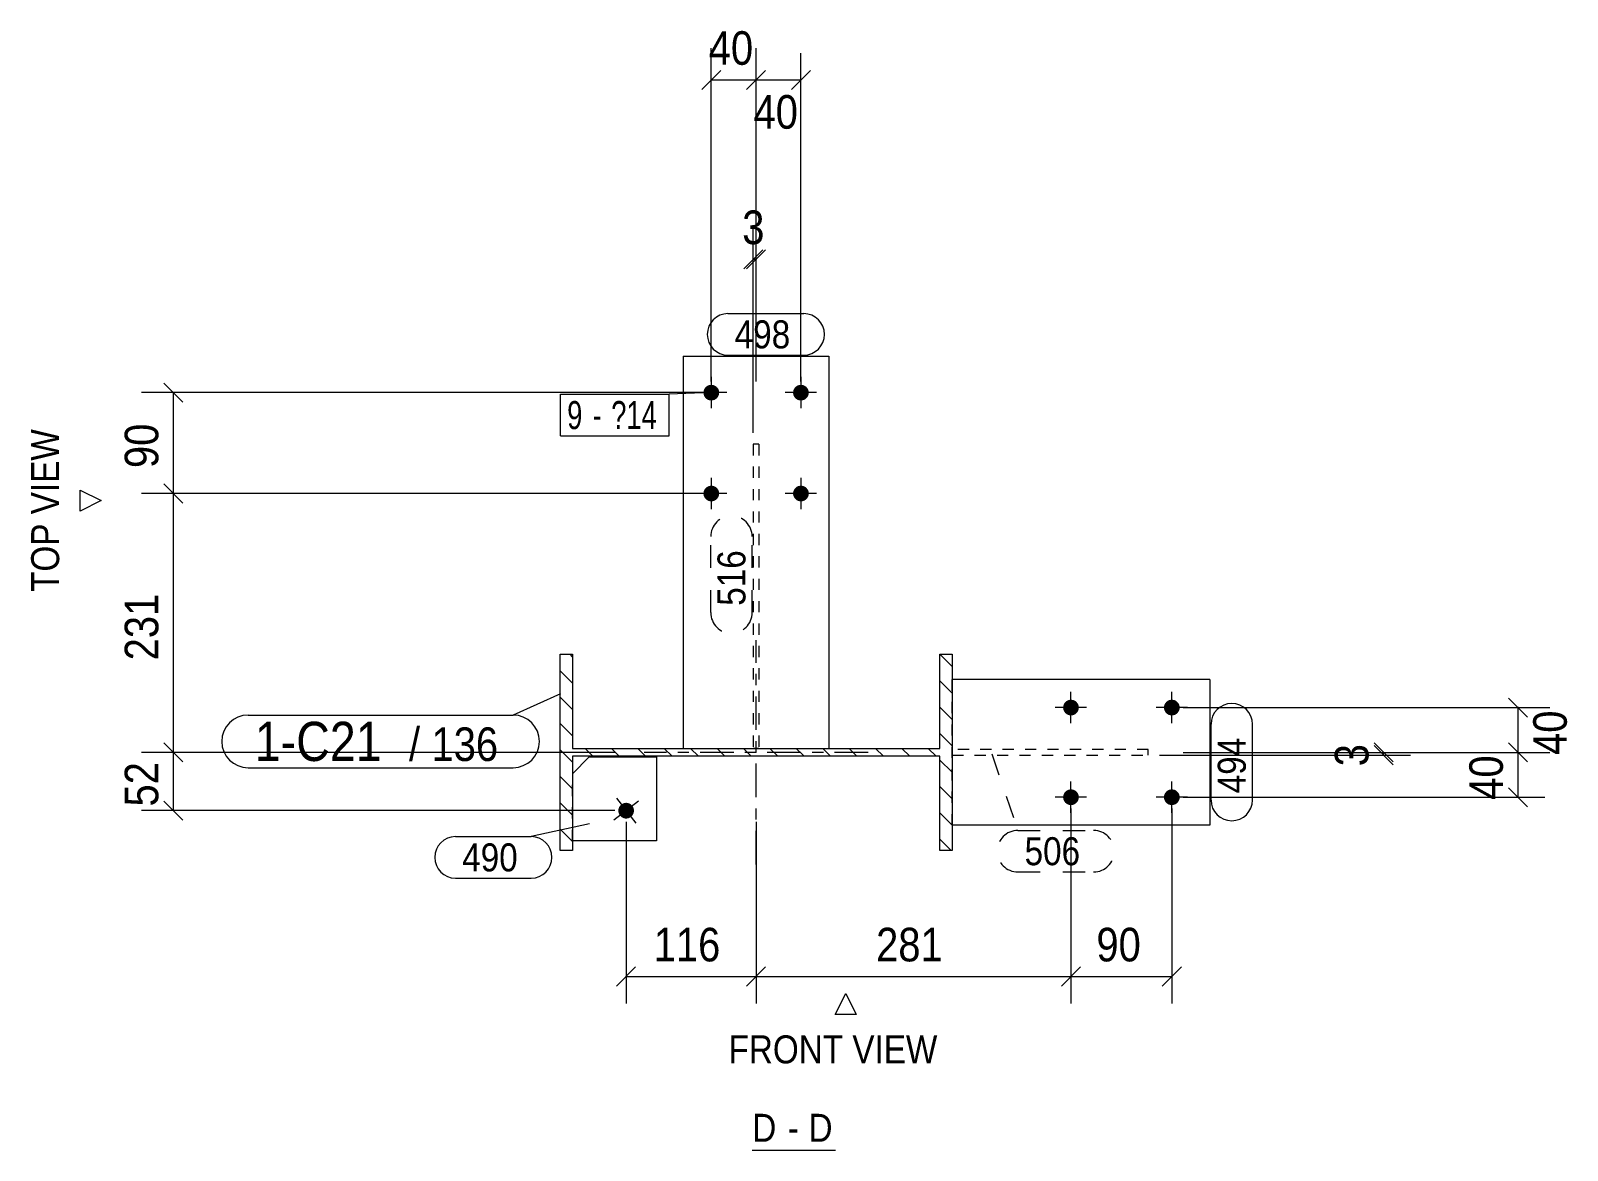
# Model space of a CAD drawing. Header units: millimetres. Extents: x 2 to 825, y 1 to 579.
# Drawn here: x 453.4 to 590.5, y 179.7 to 279.6 of the extents above; entities that cross this region are included whole.
import ezdxf

# ---------------------------------------------------------------- set-up
doc = ezdxf.new("R2010")
doc.units = ezdxf.units.MM
for name, pattern in [('XKITLINE00', [0]), ('XKITLINE01', [4, 1, -1, 1, -1]), ('XKITLINE02', [4, 2, -2]), ('XKITLINE03', [6, 3, -1, 1, -1])]:
    doc.linetypes.add(name, pattern=pattern)
for name, color, linetype, lineweight in [('Bolt', 3, 'Continuous', 0), ('BoltMark', 7, 'Continuous', 0), ('Dimensions', 7, 'Continuous', 0), ('OtherObjectType', 7, 'Continuous', 0), ('Part', 2, 'Continuous', 0), ('PartMark', 7, 'Continuous', 0)]:
    doc.layers.add(name, color=color, linetype=linetype, lineweight=lineweight)
doc.styles.add('ARIAL', font='ARIAL.TTF')
doc.styles.add('ARIAL_NARROW', font='ARIALN.TTF')

# ---------------------------------------------------------------- blocks, each defined once
blk = doc.blocks.new('*A5')
at = {"layer": 'Part', "color": 7, "linetype": 'XKITLINE00', "lineweight": 0}
for p, q in [((501.7, 223.76), (501.5, 223.97)), ((535.6, 222.87), (534.5, 223.97)), ((534.5, 223.97), (534.5, 223.97)), ((501.7, 221.41), (500.6, 222.51)), ((535.6, 220.51), (534.5, 221.61)), ((501.7, 219.05), (500.6, 220.15)), ((535.6, 218.15), (534.5, 219.25)), ((501.7, 216.69), (500.6, 217.79)), ((535.6, 215.8), (534.5, 216.9)), ((501.7, 214.34), (500.6, 215.44)), ((503.53, 214.87), (502.83, 215.57)), ((505.88, 214.87), (505.18, 215.57)), ((508.24, 214.87), (507.54, 215.57)), ((510.6, 214.87), (509.9, 215.57)), ((512.95, 214.87), (512.25, 215.57)), ((515.31, 214.87), (514.61, 215.57)), ((517.67, 214.87), (516.97, 215.57)), ((520.03, 214.87), (519.33, 215.57)), ((522.38, 214.87), (521.68, 215.57)), ((524.74, 214.87), (524.04, 215.57)), ((527.1, 214.87), (526.4, 215.57)), ((529.46, 214.87), (528.76, 215.57)), ((531.81, 214.87), (531.11, 215.57)), ((534.17, 214.87), (533.47, 215.57)), ((535.6, 213.44), (534.5, 214.54)), ((501.7, 211.98), (500.6, 213.08)), ((535.6, 211.08), (534.5, 212.18)), ((501.7, 209.62), (500.6, 210.72)), ((535.6, 208.72), (534.5, 209.82)), ((501.7, 207.26), (500.6, 208.36)), ((535.5, 206.47), (534.5, 207.47))]:
    blk.add_line(p, q, dxfattribs=at)
blk = doc.blocks.new('*A90')
at = {"layer": 'Bolt'}
for points in [[(514.8, 247.28), (514.8, 247.25), (514.79, 247.21), (514.79, 247.18), (514.78, 247.15), (514.77, 247.11), (514.76, 247.08), (514.75, 247.05), (514.73, 247.02), (514.72, 246.99), (514.7, 246.96), (514.68, 246.93), (514.66, 246.9), (514.64, 246.87), (514.62, 246.85), (514.59, 246.82), (514.57, 246.8), (514.54, 246.78), (514.52, 246.75), (514.49, 246.74), (514.46, 246.72), (514.43, 246.7), (514.4, 246.68), (514.37, 246.67), (514.34, 246.66), (514.3, 246.65), (514.27, 246.64), (514.24, 246.63), (514.2, 246.62), (514.17, 246.62), (514.13, 246.62), (514.1, 246.62), (514.07, 246.62), (514.03, 246.62), (514, 246.62), (513.96, 246.63), (513.93, 246.64), (513.9, 246.65), (513.86, 246.66), (513.83, 246.67), (513.8, 246.68), (513.77, 246.7), (513.74, 246.72), (513.71, 246.74), (513.68, 246.75), (513.66, 246.78), (513.63, 246.8), (513.61, 246.82), (513.58, 246.85), (513.56, 246.87), (513.54, 246.9), (513.52, 246.93), (513.5, 246.96), (513.48, 246.99), (513.47, 247.02), (513.45, 247.05), (513.44, 247.08), (513.43, 247.11), (513.42, 247.15), (513.41, 247.18), (513.41, 247.21), (513.4, 247.25), (513.4, 247.28), (513.4, 247.32), (513.4, 247.35), (513.4, 247.39), (513.41, 247.42), (513.41, 247.45), (513.42, 247.49), (513.43, 247.52), (513.44, 247.55), (513.45, 247.59), (513.47, 247.62), (513.48, 247.65), (513.5, 247.68), (513.52, 247.71), (513.54, 247.73), (513.56, 247.76), (513.58, 247.79), (513.61, 247.81), (513.63, 247.84), (513.66, 247.86), (513.68, 247.88), (513.71, 247.9), (513.74, 247.92), (513.77, 247.93), (513.8, 247.95), (513.83, 247.96), (513.86, 247.98), (513.9, 247.99), (513.93, 248), (513.96, 248), (514, 248.01), (514.03, 248.01), (514.07, 248.02), (514.1, 248.02), (514.13, 248.02), (514.17, 248.01), (514.2, 248.01), (514.24, 248), (514.27, 248), (514.3, 247.99), (514.34, 247.98), (514.37, 247.96), (514.4, 247.95), (514.43, 247.93), (514.46, 247.92), (514.49, 247.9), (514.52, 247.88), (514.54, 247.86), (514.57, 247.84), (514.59, 247.81), (514.62, 247.79), (514.64, 247.76), (514.66, 247.73), (514.68, 247.71), (514.7, 247.68), (514.72, 247.65), (514.73, 247.62), (514.75, 247.59), (514.76, 247.55), (514.77, 247.52), (514.78, 247.49), (514.79, 247.45), (514.79, 247.42), (514.8, 247.39), (514.8, 247.35), (514.8, 247.32)], [(522.8, 247.28), (522.8, 247.25), (522.79, 247.21), (522.79, 247.18), (522.78, 247.15), (522.77, 247.11), (522.76, 247.08), (522.75, 247.05), (522.73, 247.02), (522.72, 246.99), (522.7, 246.96), (522.68, 246.93), (522.66, 246.9), (522.64, 246.87), (522.62, 246.85), (522.59, 246.82), (522.57, 246.8), (522.54, 246.78), (522.52, 246.75), (522.49, 246.74), (522.46, 246.72), (522.43, 246.7), (522.4, 246.68), (522.37, 246.67), (522.34, 246.66), (522.3, 246.65), (522.27, 246.64), (522.24, 246.63), (522.2, 246.62), (522.17, 246.62), (522.13, 246.62), (522.1, 246.62), (522.07, 246.62), (522.03, 246.62), (522, 246.62), (521.96, 246.63), (521.93, 246.64), (521.9, 246.65), (521.86, 246.66), (521.83, 246.67), (521.8, 246.68), (521.77, 246.7), (521.74, 246.72), (521.71, 246.74), (521.68, 246.75), (521.66, 246.78), (521.63, 246.8), (521.61, 246.82), (521.58, 246.85), (521.56, 246.87), (521.54, 246.9), (521.52, 246.93), (521.5, 246.96), (521.48, 246.99), (521.47, 247.02), (521.45, 247.05), (521.44, 247.08), (521.43, 247.11), (521.42, 247.15), (521.41, 247.18), (521.41, 247.21), (521.4, 247.25), (521.4, 247.28), (521.4, 247.32), (521.4, 247.35), (521.4, 247.39), (521.41, 247.42), (521.41, 247.45), (521.42, 247.49), (521.43, 247.52), (521.44, 247.55), (521.45, 247.59), (521.47, 247.62), (521.48, 247.65), (521.5, 247.68), (521.52, 247.71), (521.54, 247.73), (521.56, 247.76), (521.58, 247.79), (521.61, 247.81), (521.63, 247.84), (521.66, 247.86), (521.68, 247.88), (521.71, 247.9), (521.74, 247.92), (521.77, 247.93), (521.8, 247.95), (521.83, 247.96), (521.86, 247.98), (521.9, 247.99), (521.93, 248), (521.96, 248), (522, 248.01), (522.03, 248.01), (522.07, 248.02), (522.1, 248.02), (522.13, 248.02), (522.17, 248.01), (522.2, 248.01), (522.24, 248), (522.27, 248), (522.3, 247.99), (522.34, 247.98), (522.37, 247.96), (522.4, 247.95), (522.43, 247.93), (522.46, 247.92), (522.49, 247.9), (522.52, 247.88), (522.54, 247.86), (522.57, 247.84), (522.59, 247.81), (522.62, 247.79), (522.64, 247.76), (522.66, 247.73), (522.68, 247.71), (522.7, 247.68), (522.72, 247.65), (522.73, 247.62), (522.75, 247.59), (522.76, 247.55), (522.77, 247.52), (522.78, 247.49), (522.79, 247.45), (522.79, 247.42), (522.8, 247.39), (522.8, 247.35), (522.8, 247.32)], [(514.8, 238.28), (514.8, 238.25), (514.79, 238.21), (514.79, 238.18), (514.78, 238.15), (514.77, 238.11), (514.76, 238.08), (514.75, 238.05), (514.73, 238.02), (514.72, 237.99), (514.7, 237.96), (514.68, 237.93), (514.66, 237.9), (514.64, 237.87), (514.62, 237.85), (514.59, 237.82), (514.57, 237.8), (514.54, 237.78), (514.52, 237.75), (514.49, 237.74), (514.46, 237.72), (514.43, 237.7), (514.4, 237.68), (514.37, 237.67), (514.34, 237.66), (514.3, 237.65), (514.27, 237.64), (514.24, 237.63), (514.2, 237.62), (514.17, 237.62), (514.13, 237.62), (514.1, 237.62), (514.07, 237.62), (514.03, 237.62), (514, 237.62), (513.96, 237.63), (513.93, 237.64), (513.9, 237.65), (513.86, 237.66), (513.83, 237.67), (513.8, 237.68), (513.77, 237.7), (513.74, 237.72), (513.71, 237.74), (513.68, 237.75), (513.66, 237.78), (513.63, 237.8), (513.61, 237.82), (513.58, 237.85), (513.56, 237.87), (513.54, 237.9), (513.52, 237.93), (513.5, 237.96), (513.48, 237.99), (513.47, 238.02), (513.45, 238.05), (513.44, 238.08), (513.43, 238.11), (513.42, 238.15), (513.41, 238.18), (513.41, 238.21), (513.4, 238.25), (513.4, 238.28), (513.4, 238.32), (513.4, 238.35), (513.4, 238.39), (513.41, 238.42), (513.41, 238.45), (513.42, 238.49), (513.43, 238.52), (513.44, 238.55), (513.45, 238.59), (513.47, 238.62), (513.48, 238.65), (513.5, 238.68), (513.52, 238.71), (513.54, 238.73), (513.56, 238.76), (513.58, 238.79), (513.61, 238.81), (513.63, 238.84), (513.66, 238.86), (513.68, 238.88), (513.71, 238.9), (513.74, 238.92), (513.77, 238.93), (513.8, 238.95), (513.83, 238.96), (513.86, 238.98), (513.9, 238.99), (513.93, 239), (513.96, 239), (514, 239.01), (514.03, 239.01), (514.07, 239.02), (514.1, 239.02), (514.13, 239.02), (514.17, 239.01), (514.2, 239.01), (514.24, 239), (514.27, 239), (514.3, 238.99), (514.34, 238.98), (514.37, 238.96), (514.4, 238.95), (514.43, 238.93), (514.46, 238.92), (514.49, 238.9), (514.52, 238.88), (514.54, 238.86), (514.57, 238.84), (514.59, 238.81), (514.62, 238.79), (514.64, 238.76), (514.66, 238.73), (514.68, 238.71), (514.7, 238.68), (514.72, 238.65), (514.73, 238.62), (514.75, 238.59), (514.76, 238.55), (514.77, 238.52), (514.78, 238.49), (514.79, 238.45), (514.79, 238.42), (514.8, 238.39), (514.8, 238.35), (514.8, 238.32)], [(522.8, 238.28), (522.8, 238.25), (522.79, 238.21), (522.79, 238.18), (522.78, 238.15), (522.77, 238.11), (522.76, 238.08), (522.75, 238.05), (522.73, 238.02), (522.72, 237.99), (522.7, 237.96), (522.68, 237.93), (522.66, 237.9), (522.64, 237.87), (522.62, 237.85), (522.59, 237.82), (522.57, 237.8), (522.54, 237.78), (522.52, 237.75), (522.49, 237.74), (522.46, 237.72), (522.43, 237.7), (522.4, 237.68), (522.37, 237.67), (522.34, 237.66), (522.3, 237.65), (522.27, 237.64), (522.24, 237.63), (522.2, 237.62), (522.17, 237.62), (522.13, 237.62), (522.1, 237.62), (522.07, 237.62), (522.03, 237.62), (522, 237.62), (521.96, 237.63), (521.93, 237.64), (521.9, 237.65), (521.86, 237.66), (521.83, 237.67), (521.8, 237.68), (521.77, 237.7), (521.74, 237.72), (521.71, 237.74), (521.68, 237.75), (521.66, 237.78), (521.63, 237.8), (521.61, 237.82), (521.58, 237.85), (521.56, 237.87), (521.54, 237.9), (521.52, 237.93), (521.5, 237.96), (521.48, 237.99), (521.47, 238.02), (521.45, 238.05), (521.44, 238.08), (521.43, 238.11), (521.42, 238.15), (521.41, 238.18), (521.41, 238.21), (521.4, 238.25), (521.4, 238.28), (521.4, 238.32), (521.4, 238.35), (521.4, 238.39), (521.41, 238.42), (521.41, 238.45), (521.42, 238.49), (521.43, 238.52), (521.44, 238.55), (521.45, 238.59), (521.47, 238.62), (521.48, 238.65), (521.5, 238.68), (521.52, 238.71), (521.54, 238.73), (521.56, 238.76), (521.58, 238.79), (521.61, 238.81), (521.63, 238.84), (521.66, 238.86), (521.68, 238.88), (521.71, 238.9), (521.74, 238.92), (521.77, 238.93), (521.8, 238.95), (521.83, 238.96), (521.86, 238.98), (521.9, 238.99), (521.93, 239), (521.96, 239), (522, 239.01), (522.03, 239.01), (522.07, 239.02), (522.1, 239.02), (522.13, 239.02), (522.17, 239.01), (522.2, 239.01), (522.24, 239), (522.27, 239), (522.3, 238.99), (522.34, 238.98), (522.37, 238.96), (522.4, 238.95), (522.43, 238.93), (522.46, 238.92), (522.49, 238.9), (522.52, 238.88), (522.54, 238.86), (522.57, 238.84), (522.59, 238.81), (522.62, 238.79), (522.64, 238.76), (522.66, 238.73), (522.68, 238.71), (522.7, 238.68), (522.72, 238.65), (522.73, 238.62), (522.75, 238.59), (522.76, 238.55), (522.77, 238.52), (522.78, 238.49), (522.79, 238.45), (522.79, 238.42), (522.8, 238.39), (522.8, 238.35), (522.8, 238.32)]]:
    blk.add_hatch(color=3, dxfattribs=at).paths.add_polyline_path(points, flags=17)
at = {"layer": 'Bolt', "color": 3, "linetype": 'XKITLINE00', "lineweight": 0}
for p, q in [((514.1, 248.72), (514.1, 245.92)), ((522.1, 248.72), (522.1, 245.92)), ((515.5, 247.32), (512.7, 247.32)), ((523.5, 247.32), (520.7, 247.32)), ((514.1, 239.72), (514.1, 236.92)), ((522.1, 239.72), (522.1, 236.92)), ((515.5, 238.32), (512.7, 238.32)), ((523.5, 238.32), (520.7, 238.32))]:
    blk.add_line(p, q, dxfattribs=at)
blk = doc.blocks.new('*A91')
at = {"layer": 'Bolt'}
blk.add_hatch(color=3, dxfattribs=at).paths.add_polyline_path([(507.07, 210.42), (507.09, 210.39), (507.11, 210.36), (507.13, 210.33), (507.14, 210.3), (507.15, 210.27), (507.16, 210.24), (507.17, 210.2), (507.18, 210.17), (507.19, 210.14), (507.19, 210.1), (507.2, 210.07), (507.2, 210.03), (507.2, 210), (507.2, 209.96), (507.19, 209.93), (507.19, 209.9), (507.18, 209.86), (507.17, 209.83), (507.16, 209.8), (507.15, 209.76), (507.14, 209.73), (507.12, 209.7), (507.11, 209.67), (507.09, 209.64), (507.07, 209.61), (507.05, 209.59), (507.03, 209.56), (507.01, 209.53), (506.98, 209.51), (506.96, 209.49), (506.93, 209.46), (506.9, 209.44), (506.87, 209.43), (506.84, 209.41), (506.81, 209.39), (506.78, 209.38), (506.75, 209.36), (506.72, 209.35), (506.68, 209.34), (506.65, 209.33), (506.62, 209.33), (506.58, 209.32), (506.55, 209.32), (506.52, 209.32), (506.48, 209.32), (506.45, 209.32), (506.41, 209.32), (506.38, 209.33), (506.34, 209.33), (506.31, 209.34), (506.28, 209.35), (506.25, 209.36), (506.21, 209.38), (506.18, 209.39), (506.15, 209.41), (506.12, 209.43), (506.1, 209.45), (506.07, 209.47), (506.04, 209.49), (506.02, 209.51), (505.99, 209.54), (505.97, 209.56), (505.95, 209.59), (505.93, 209.62), (505.91, 209.64), (505.89, 209.67), (505.87, 209.7), (505.86, 209.73), (505.85, 209.77), (505.83, 209.8), (505.82, 209.83), (505.82, 209.87), (505.81, 209.9), (505.8, 209.93), (505.8, 209.97), (505.8, 210), (505.8, 210.04), (505.8, 210.07), (505.8, 210.1), (505.81, 210.14), (505.82, 210.17), (505.83, 210.21), (505.84, 210.24), (505.85, 210.27), (505.86, 210.3), (505.87, 210.33), (505.89, 210.36), (505.91, 210.39), (505.93, 210.42), (505.95, 210.45), (505.97, 210.48), (505.99, 210.5), (506.02, 210.53), (506.04, 210.55), (506.07, 210.57), (506.1, 210.59), (506.13, 210.61), (506.16, 210.63), (506.19, 210.64), (506.22, 210.66), (506.25, 210.67), (506.28, 210.68), (506.31, 210.69), (506.35, 210.7), (506.38, 210.71), (506.42, 210.71), (506.45, 210.72), (506.48, 210.72), (506.52, 210.72), (506.55, 210.72), (506.59, 210.71), (506.62, 210.71), (506.65, 210.7), (506.69, 210.69), (506.72, 210.68), (506.75, 210.67), (506.78, 210.66), (506.82, 210.64), (506.85, 210.63), (506.88, 210.61), (506.9, 210.59), (506.93, 210.57), (506.96, 210.55), (506.98, 210.52), (507.01, 210.5), (507.03, 210.47), (507.05, 210.45)], flags=17)
at = {"layer": 'Bolt', "color": 3, "linetype": 'XKITLINE00', "lineweight": 0}
for p, q in [((507.6, 210.88), (505.39, 209.16)), ((505.64, 211.12), (507.36, 208.91))]:
    blk.add_line(p, q, dxfattribs=at)
blk = doc.blocks.new('*A92')
at = {"layer": 'Bolt'}
for points in [[(546.17, 218.52), (546.13, 218.52), (546.1, 218.52), (546.06, 218.53), (546.03, 218.54), (546, 218.55), (545.96, 218.56), (545.93, 218.57), (545.9, 218.58), (545.87, 218.6), (545.84, 218.62), (545.81, 218.64), (545.78, 218.65), (545.76, 218.68), (545.73, 218.7), (545.7, 218.72), (545.68, 218.75), (545.66, 218.77), (545.64, 218.8), (545.62, 218.83), (545.6, 218.86), (545.58, 218.89), (545.57, 218.92), (545.55, 218.95), (545.54, 218.98), (545.53, 219.01), (545.52, 219.05), (545.51, 219.08), (545.51, 219.11), (545.5, 219.15), (545.5, 219.18), (545.5, 219.22), (545.5, 219.25), (545.5, 219.29), (545.51, 219.32), (545.51, 219.35), (545.52, 219.39), (545.53, 219.42), (545.54, 219.45), (545.55, 219.49), (545.57, 219.52), (545.58, 219.55), (545.6, 219.58), (545.62, 219.61), (545.64, 219.63), (545.66, 219.66), (545.68, 219.69), (545.7, 219.71), (545.73, 219.74), (545.76, 219.76), (545.78, 219.78), (545.81, 219.8), (545.84, 219.82), (545.87, 219.83), (545.9, 219.85), (545.93, 219.86), (545.96, 219.88), (546, 219.89), (546.03, 219.9), (546.06, 219.9), (546.1, 219.91), (546.13, 219.91), (546.17, 219.92), (546.2, 219.92), (546.23, 219.92), (546.27, 219.91), (546.3, 219.91), (546.34, 219.9), (546.37, 219.9), (546.4, 219.89), (546.44, 219.88), (546.47, 219.86), (546.5, 219.85), (546.53, 219.83), (546.56, 219.82), (546.59, 219.8), (546.62, 219.78), (546.64, 219.76), (546.67, 219.74), (546.69, 219.71), (546.72, 219.69), (546.74, 219.66), (546.76, 219.63), (546.78, 219.61), (546.8, 219.58), (546.82, 219.55), (546.83, 219.52), (546.85, 219.49), (546.86, 219.45), (546.87, 219.42), (546.88, 219.39), (546.89, 219.35), (546.89, 219.32), (546.9, 219.29), (546.9, 219.25), (546.9, 219.22), (546.9, 219.18), (546.9, 219.15), (546.89, 219.11), (546.89, 219.08), (546.88, 219.05), (546.87, 219.01), (546.86, 218.98), (546.85, 218.95), (546.83, 218.92), (546.82, 218.89), (546.8, 218.86), (546.78, 218.83), (546.76, 218.8), (546.74, 218.77), (546.72, 218.75), (546.69, 218.72), (546.67, 218.7), (546.64, 218.68), (546.62, 218.65), (546.59, 218.64), (546.56, 218.62), (546.53, 218.6), (546.5, 218.58), (546.47, 218.57), (546.44, 218.56), (546.4, 218.55), (546.37, 218.54), (546.34, 218.53), (546.3, 218.52), (546.27, 218.52), (546.23, 218.52), (546.2, 218.52)], [(555.17, 218.52), (555.13, 218.52), (555.1, 218.52), (555.06, 218.53), (555.03, 218.54), (555, 218.55), (554.96, 218.56), (554.93, 218.57), (554.9, 218.58), (554.87, 218.6), (554.84, 218.62), (554.81, 218.64), (554.78, 218.65), (554.76, 218.68), (554.73, 218.7), (554.7, 218.72), (554.68, 218.75), (554.66, 218.77), (554.64, 218.8), (554.62, 218.83), (554.6, 218.86), (554.58, 218.89), (554.57, 218.92), (554.55, 218.95), (554.54, 218.98), (554.53, 219.01), (554.52, 219.05), (554.51, 219.08), (554.51, 219.11), (554.5, 219.15), (554.5, 219.18), (554.5, 219.22), (554.5, 219.25), (554.5, 219.29), (554.51, 219.32), (554.51, 219.35), (554.52, 219.39), (554.53, 219.42), (554.54, 219.45), (554.55, 219.49), (554.57, 219.52), (554.58, 219.55), (554.6, 219.58), (554.62, 219.61), (554.64, 219.63), (554.66, 219.66), (554.68, 219.69), (554.7, 219.71), (554.73, 219.74), (554.76, 219.76), (554.78, 219.78), (554.81, 219.8), (554.84, 219.82), (554.87, 219.83), (554.9, 219.85), (554.93, 219.86), (554.96, 219.88), (555, 219.89), (555.03, 219.9), (555.06, 219.9), (555.1, 219.91), (555.13, 219.91), (555.17, 219.92), (555.2, 219.92), (555.23, 219.92), (555.27, 219.91), (555.3, 219.91), (555.34, 219.9), (555.37, 219.9), (555.4, 219.89), (555.44, 219.88), (555.47, 219.86), (555.5, 219.85), (555.53, 219.83), (555.56, 219.82), (555.59, 219.8), (555.62, 219.78), (555.64, 219.76), (555.67, 219.74), (555.69, 219.71), (555.72, 219.69), (555.74, 219.66), (555.76, 219.63), (555.78, 219.61), (555.8, 219.58), (555.82, 219.55), (555.83, 219.52), (555.85, 219.49), (555.86, 219.45), (555.87, 219.42), (555.88, 219.39), (555.89, 219.35), (555.89, 219.32), (555.9, 219.29), (555.9, 219.25), (555.9, 219.22), (555.9, 219.18), (555.9, 219.15), (555.89, 219.11), (555.89, 219.08), (555.88, 219.05), (555.87, 219.01), (555.86, 218.98), (555.85, 218.95), (555.83, 218.92), (555.82, 218.89), (555.8, 218.86), (555.78, 218.83), (555.76, 218.8), (555.74, 218.77), (555.72, 218.75), (555.69, 218.72), (555.67, 218.7), (555.64, 218.68), (555.62, 218.65), (555.59, 218.64), (555.56, 218.62), (555.53, 218.6), (555.5, 218.58), (555.47, 218.57), (555.44, 218.56), (555.4, 218.55), (555.37, 218.54), (555.34, 218.53), (555.3, 218.52), (555.27, 218.52), (555.23, 218.52), (555.2, 218.52)], [(546.17, 210.52), (546.13, 210.52), (546.1, 210.52), (546.06, 210.53), (546.03, 210.54), (546, 210.55), (545.96, 210.56), (545.93, 210.57), (545.9, 210.58), (545.87, 210.6), (545.84, 210.62), (545.81, 210.64), (545.78, 210.65), (545.76, 210.68), (545.73, 210.7), (545.7, 210.72), (545.68, 210.75), (545.66, 210.77), (545.64, 210.8), (545.62, 210.83), (545.6, 210.86), (545.58, 210.89), (545.57, 210.92), (545.55, 210.95), (545.54, 210.98), (545.53, 211.01), (545.52, 211.05), (545.51, 211.08), (545.51, 211.11), (545.5, 211.15), (545.5, 211.18), (545.5, 211.22), (545.5, 211.25), (545.5, 211.29), (545.51, 211.32), (545.51, 211.35), (545.52, 211.39), (545.53, 211.42), (545.54, 211.45), (545.55, 211.49), (545.57, 211.52), (545.58, 211.55), (545.6, 211.58), (545.62, 211.61), (545.64, 211.63), (545.66, 211.66), (545.68, 211.69), (545.7, 211.71), (545.73, 211.74), (545.76, 211.76), (545.78, 211.78), (545.81, 211.8), (545.84, 211.82), (545.87, 211.83), (545.9, 211.85), (545.93, 211.86), (545.96, 211.88), (546, 211.89), (546.03, 211.9), (546.06, 211.9), (546.1, 211.91), (546.13, 211.91), (546.17, 211.92), (546.2, 211.92), (546.23, 211.92), (546.27, 211.91), (546.3, 211.91), (546.34, 211.9), (546.37, 211.9), (546.4, 211.89), (546.44, 211.88), (546.47, 211.86), (546.5, 211.85), (546.53, 211.83), (546.56, 211.82), (546.59, 211.8), (546.62, 211.78), (546.64, 211.76), (546.67, 211.74), (546.69, 211.71), (546.72, 211.69), (546.74, 211.66), (546.76, 211.63), (546.78, 211.61), (546.8, 211.58), (546.82, 211.55), (546.83, 211.52), (546.85, 211.49), (546.86, 211.45), (546.87, 211.42), (546.88, 211.39), (546.89, 211.35), (546.89, 211.32), (546.9, 211.29), (546.9, 211.25), (546.9, 211.22), (546.9, 211.18), (546.9, 211.15), (546.89, 211.11), (546.89, 211.08), (546.88, 211.05), (546.87, 211.01), (546.86, 210.98), (546.85, 210.95), (546.83, 210.92), (546.82, 210.89), (546.8, 210.86), (546.78, 210.83), (546.76, 210.8), (546.74, 210.77), (546.72, 210.75), (546.69, 210.72), (546.67, 210.7), (546.64, 210.68), (546.62, 210.65), (546.59, 210.64), (546.56, 210.62), (546.53, 210.6), (546.5, 210.58), (546.47, 210.57), (546.44, 210.56), (546.4, 210.55), (546.37, 210.54), (546.34, 210.53), (546.3, 210.52), (546.27, 210.52), (546.23, 210.52), (546.2, 210.52)], [(555.17, 210.52), (555.13, 210.52), (555.1, 210.52), (555.06, 210.53), (555.03, 210.54), (555, 210.55), (554.96, 210.56), (554.93, 210.57), (554.9, 210.58), (554.87, 210.6), (554.84, 210.62), (554.81, 210.64), (554.78, 210.65), (554.76, 210.68), (554.73, 210.7), (554.7, 210.72), (554.68, 210.75), (554.66, 210.77), (554.64, 210.8), (554.62, 210.83), (554.6, 210.86), (554.58, 210.89), (554.57, 210.92), (554.55, 210.95), (554.54, 210.98), (554.53, 211.01), (554.52, 211.05), (554.51, 211.08), (554.51, 211.11), (554.5, 211.15), (554.5, 211.18), (554.5, 211.22), (554.5, 211.25), (554.5, 211.29), (554.51, 211.32), (554.51, 211.35), (554.52, 211.39), (554.53, 211.42), (554.54, 211.45), (554.55, 211.49), (554.57, 211.52), (554.58, 211.55), (554.6, 211.58), (554.62, 211.61), (554.64, 211.63), (554.66, 211.66), (554.68, 211.69), (554.7, 211.71), (554.73, 211.74), (554.76, 211.76), (554.78, 211.78), (554.81, 211.8), (554.84, 211.82), (554.87, 211.83), (554.9, 211.85), (554.93, 211.86), (554.96, 211.88), (555, 211.89), (555.03, 211.9), (555.06, 211.9), (555.1, 211.91), (555.13, 211.91), (555.17, 211.92), (555.2, 211.92), (555.23, 211.92), (555.27, 211.91), (555.3, 211.91), (555.34, 211.9), (555.37, 211.9), (555.4, 211.89), (555.44, 211.88), (555.47, 211.86), (555.5, 211.85), (555.53, 211.83), (555.56, 211.82), (555.59, 211.8), (555.62, 211.78), (555.64, 211.76), (555.67, 211.74), (555.69, 211.71), (555.72, 211.69), (555.74, 211.66), (555.76, 211.63), (555.78, 211.61), (555.8, 211.58), (555.82, 211.55), (555.83, 211.52), (555.85, 211.49), (555.86, 211.45), (555.87, 211.42), (555.88, 211.39), (555.89, 211.35), (555.89, 211.32), (555.9, 211.29), (555.9, 211.25), (555.9, 211.22), (555.9, 211.18), (555.9, 211.15), (555.89, 211.11), (555.89, 211.08), (555.88, 211.05), (555.87, 211.01), (555.86, 210.98), (555.85, 210.95), (555.83, 210.92), (555.82, 210.89), (555.8, 210.86), (555.78, 210.83), (555.76, 210.8), (555.74, 210.77), (555.72, 210.75), (555.69, 210.72), (555.67, 210.7), (555.64, 210.68), (555.62, 210.65), (555.59, 210.64), (555.56, 210.62), (555.53, 210.6), (555.5, 210.58), (555.47, 210.57), (555.44, 210.56), (555.4, 210.55), (555.37, 210.54), (555.34, 210.53), (555.3, 210.52), (555.27, 210.52), (555.23, 210.52), (555.2, 210.52)]]:
    blk.add_hatch(color=3, dxfattribs=at).paths.add_polyline_path(points, flags=17)
at = {"layer": 'Bolt', "color": 3, "linetype": 'XKITLINE00', "lineweight": 0}
for p, q in [((546.2, 217.82), (546.2, 220.62)), ((555.2, 217.82), (555.2, 220.62)), ((547.6, 219.22), (544.8, 219.22)), ((556.6, 219.22), (553.8, 219.22)), ((546.2, 209.82), (546.2, 212.62)), ((555.2, 209.82), (555.2, 212.62)), ((547.6, 211.22), (544.8, 211.22)), ((556.6, 211.22), (553.8, 211.22))]:
    blk.add_line(p, q, dxfattribs=at)
blk = doc.blocks.new('*A93')
at = {"layer": 'Part', "color": 7, "linetype": 'XKITLINE03', "lineweight": 0}
for p, q in [((518.1, 205.22), (518.1, 225.22)), ((528.1, 215.22), (508.1, 215.22))]:
    blk.add_line(p, q, dxfattribs=at)
at = {"layer": 'Part', "color": 2, "linetype": 'XKITLINE00', "lineweight": 0}
for p, q in [((500.6, 206.47), (500.6, 223.97)), ((500.6, 223.97), (501.7, 223.97)), ((501.7, 223.97), (501.7, 215.57)), ((534.5, 223.97), (535.6, 223.97)), ((534.5, 215.57), (534.5, 223.97)), ((535.6, 223.97), (535.6, 206.47)), ((501.7, 215.57), (534.5, 215.57)), ((534.5, 214.87), (501.7, 214.87)), ((501.7, 214.87), (501.7, 206.47)), ((534.5, 206.47), (534.5, 214.87)), ((501.7, 206.47), (500.6, 206.47)), ((535.6, 206.47), (534.5, 206.47))]:
    blk.add_line(p, q, dxfattribs=at)
blk = doc.blocks.new('*A94')
at = {"layer": 'Part', "color": 7, "linetype": 'XKITLINE01', "lineweight": 0}
for p, q in [((518.35, 242.72), (517.85, 242.72)), ((517.85, 242.72), (517.85, 215.57)), ((518.35, 242.72), (518.35, 215.57)), ((518.35, 215.57), (517.85, 215.57)), ((517.85, 215.57), (518.35, 215.57))]:
    blk.add_line(p, q, dxfattribs=at)
blk = doc.blocks.new('*A95')
at = {"layer": 'Part', "color": 2, "linetype": 'XKITLINE00', "lineweight": 0}
for p, q in [((511.6, 250.57), (524.6, 250.57)), ((511.6, 250.57), (511.6, 215.57)), ((524.6, 250.57), (524.6, 215.57))]:
    blk.add_line(p, q, dxfattribs=at)
at = {"layer": 'Part', "color": 7, "linetype": 'XKITLINE01', "lineweight": 0}
blk.add_line((511.6, 215.57), (524.6, 215.57), dxfattribs=at)
blk = doc.blocks.new('*A96')
at = {"layer": 'Part', "color": 2, "linetype": 'XKITLINE00', "lineweight": 0}
for p, q in [((501.7, 213.32), (503.2, 214.82)), ((503.2, 214.82), (509.2, 214.82)), ((509.2, 214.82), (509.2, 207.32)), ((509.2, 207.32), (501.7, 207.32))]:
    blk.add_line(p, q, dxfattribs=at)
at = {"layer": 'Part', "color": 7, "linetype": 'XKITLINE01', "lineweight": 0}
blk.add_line((501.7, 207.32), (501.7, 213.32), dxfattribs=at)
blk = doc.blocks.new('*A97')
at = {"layer": 'Part', "color": 7, "linetype": 'XKITLINE01', "lineweight": 0}
for p, q in [((535.6, 214.97), (535.6, 215.47)), ((535.6, 214.97), (535.6, 215.47)), ((535.6, 215.47), (535.6, 215.47)), ((553.1, 215.47), (535.6, 215.47)), ((553.1, 214.97), (553.1, 215.47)), ((535.6, 214.97), (535.6, 214.97)), ((535.6, 214.97), (553.1, 214.97))]:
    blk.add_line(p, q, dxfattribs=at)
blk = doc.blocks.new('*A98')
at = {"layer": 'Part', "color": 2, "linetype": 'XKITLINE00', "lineweight": 0}
for p, q in [((558.6, 221.72), (535.6, 221.72)), ((558.6, 221.72), (558.6, 208.72)), ((558.6, 208.72), (535.6, 208.72))]:
    blk.add_line(p, q, dxfattribs=at)
at = {"layer": 'Part', "color": 7, "linetype": 'XKITLINE01', "lineweight": 0}
blk.add_line((535.6, 208.72), (535.6, 221.72), dxfattribs=at)
blk = doc.blocks.new('*A234')
at = {"layer": 'Dimensions', "color": 7, "linetype": 'XKITLINE00', "lineweight": 0}
for p, q in [((506.5, 209.02), (506.5, 192.82)), ((518.1, 209.02), (518.1, 192.82)), ((507.35, 196.07), (505.65, 194.37)), ((506.5, 195.22), (518.1, 195.22)), ((518.95, 196.07), (517.25, 194.37))]:
    blk.add_line(p, q, dxfattribs=at)
at = {"layer": 'Dimensions', "color": 3}
for p in [(506.5, 195.22), (518.1, 195.22)]:
    blk.add_point(p, dxfattribs=at)
at = {"layer": 'Dimensions', "color": 3, "style": 'ARIAL', "width": 0.85}
blk.add_text('116', height=3, dxfattribs=at).set_placement((508.96, 196.57))
blk = doc.blocks.new('*A235')
at = {"layer": 'Dimensions', "color": 7, "linetype": 'XKITLINE00', "lineweight": 0}
for p, q in [((546.2, 210.22), (546.2, 192.82)), ((518.1, 209.02), (518.1, 192.82)), ((518.95, 196.07), (517.25, 194.37)), ((518.1, 195.22), (546.2, 195.22)), ((547.05, 196.07), (545.35, 194.37))]:
    blk.add_line(p, q, dxfattribs=at)
at = {"layer": 'Dimensions', "color": 3}
for p in [(518.1, 195.22), (546.2, 195.22)]:
    blk.add_point(p, dxfattribs=at)
at = {"layer": 'Dimensions', "color": 3, "style": 'ARIAL', "width": 0.85}
blk.add_text('281', height=3, dxfattribs=at).set_placement((528.81, 196.57))
blk = doc.blocks.new('*A236')
at = {"layer": 'Dimensions', "color": 7, "linetype": 'XKITLINE00', "lineweight": 0}
for p, q in [((546.2, 210.22), (546.2, 192.82)), ((555.2, 210.22), (555.2, 192.82)), ((547.05, 196.07), (545.35, 194.37)), ((546.2, 195.22), (555.2, 195.22)), ((556.05, 196.07), (554.35, 194.37))]:
    blk.add_line(p, q, dxfattribs=at)
at = {"layer": 'Dimensions', "color": 3}
for p in [(546.2, 195.22), (555.2, 195.22)]:
    blk.add_point(p, dxfattribs=at)
at = {"layer": 'Dimensions', "color": 3, "style": 'ARIAL', "width": 0.85}
blk.add_text('90', height=3, dxfattribs=at).set_placement((548.47, 196.57))
blk = doc.blocks.new('*A237')
at = {"layer": 'Dimensions', "color": 7, "linetype": 'XKITLINE00', "lineweight": 0}
for p, q in [((514.1, 248.32), (514.1, 278.07)), ((518.1, 248.32), (518.1, 278.07)), ((514.95, 276.07), (513.25, 274.37)), ((518.95, 276.07), (517.25, 274.37)), ((514.1, 275.22), (518.1, 275.22))]:
    blk.add_line(p, q, dxfattribs=at)
at = {"layer": 'Dimensions', "color": 3}
for p in [(514.1, 275.22), (518.1, 275.22)]:
    blk.add_point(p, dxfattribs=at)
at = {"layer": 'Dimensions', "color": 3, "style": 'ARIAL', "width": 0.85}
blk.add_text('40', height=3, dxfattribs=at).set_placement((513.87, 276.57))
blk = doc.blocks.new('*A238')
at = {"layer": 'Dimensions', "color": 7, "linetype": 'XKITLINE00', "lineweight": 0}
for p, q in [((518.1, 248.32), (518.1, 277.62)), ((522.1, 248.32), (522.1, 277.62)), ((518.95, 276.07), (517.25, 274.37)), ((522.95, 276.07), (521.25, 274.37)), ((518.1, 275.22), (522.1, 275.22))]:
    blk.add_line(p, q, dxfattribs=at)
at = {"layer": 'Dimensions', "color": 3}
for p in [(518.1, 275.22), (522.1, 275.22)]:
    blk.add_point(p, dxfattribs=at)
at = {"layer": 'Dimensions', "color": 3, "style": 'ARIAL', "width": 0.85}
blk.add_text('40', height=3, dxfattribs=at).set_placement((517.87, 270.87))
blk = doc.blocks.new('*A239')
at = {"layer": 'Dimensions', "color": 7, "linetype": 'XKITLINE00', "lineweight": 0}
for p, q in [((517.85, 243.72), (517.85, 262.07)), ((518.1, 248.32), (518.1, 262.07)), ((518.7, 260.07), (517, 258.37)), ((518.95, 260.07), (517.25, 258.37)), ((517.85, 259.22), (518.1, 259.22))]:
    blk.add_line(p, q, dxfattribs=at)
at = {"layer": 'Dimensions', "color": 3}
for p in [(517.85, 259.22), (518.1, 259.22)]:
    blk.add_point(p, dxfattribs=at)
at = {"layer": 'Dimensions', "color": 3, "style": 'ARIAL', "width": 0.85}
blk.add_text('3', height=3, dxfattribs=at).set_placement((516.86, 260.57))
blk = doc.blocks.new('*A240')
at = {"layer": 'Dimensions', "color": 7, "linetype": 'XKITLINE00', "lineweight": 0}
for p, q in [((465.25, 216.07), (466.95, 214.37)), ((505.5, 215.22), (463.25, 215.22)), ((466.1, 210.02), (466.1, 215.22)), ((505.5, 210.02), (463.25, 210.02)), ((465.25, 210.87), (466.95, 209.17))]:
    blk.add_line(p, q, dxfattribs=at)
at = {"layer": 'Dimensions', "color": 3}
for p in [(466.1, 215.22), (466.1, 210.02)]:
    blk.add_point(p, dxfattribs=at)
at = {"layer": 'Dimensions', "color": 3, "style": 'ARIAL', "width": 0.85}
blk.add_text('52', height=3, rotation=90.0002, dxfattribs=at).set_placement((464.75, 210.39))
blk = doc.blocks.new('*A241')
at = {"layer": 'Dimensions', "color": 7, "linetype": 'XKITLINE00', "lineweight": 0}
for p, q in [((465.25, 239.17), (466.95, 237.47)), ((513.1, 238.32), (463.25, 238.32)), ((466.1, 215.22), (466.1, 238.32)), ((465.25, 216.07), (466.95, 214.37)), ((505.5, 215.22), (463.25, 215.22))]:
    blk.add_line(p, q, dxfattribs=at)
at = {"layer": 'Dimensions', "color": 3}
for p in [(466.1, 238.32), (466.1, 215.22)]:
    blk.add_point(p, dxfattribs=at)
at = {"layer": 'Dimensions', "color": 3, "style": 'ARIAL', "width": 0.85}
blk.add_text('231', height=3, rotation=90.0002, dxfattribs=at).set_placement((464.75, 223.43))
blk = doc.blocks.new('*A242')
at = {"layer": 'Dimensions', "color": 7, "linetype": 'XKITLINE00', "lineweight": 0}
for p, q in [((513.1, 247.32), (463.25, 247.32)), ((465.25, 248.17), (466.95, 246.47)), ((466.1, 238.32), (466.1, 247.32)), ((465.25, 239.17), (466.95, 237.47)), ((513.1, 238.32), (463.25, 238.32))]:
    blk.add_line(p, q, dxfattribs=at)
at = {"layer": 'Dimensions', "color": 3}
for p in [(466.1, 247.32), (466.1, 238.32)]:
    blk.add_point(p, dxfattribs=at)
at = {"layer": 'Dimensions', "color": 3, "style": 'ARIAL', "width": 0.85}
blk.add_text('90', height=3, rotation=90.0002, dxfattribs=at).set_placement((464.75, 240.59))
blk = doc.blocks.new('*A243')
at = {"layer": 'Dimensions', "color": 7, "linetype": 'XKITLINE00', "lineweight": 0}
for p, q in [((585.25, 216.07), (586.95, 214.37)), ((556.2, 215.22), (588.5, 215.22)), ((586.1, 211.22), (586.1, 215.22)), ((556.2, 211.22), (588.5, 211.22)), ((585.25, 212.07), (586.95, 210.37))]:
    blk.add_line(p, q, dxfattribs=at)
at = {"layer": 'Dimensions', "color": 3}
for p in [(586.1, 215.22), (586.1, 211.22)]:
    blk.add_point(p, dxfattribs=at)
at = {"layer": 'Dimensions', "color": 3, "style": 'ARIAL', "width": 0.85}
blk.add_text('40', height=3, rotation=90.0002, dxfattribs=at).set_placement((584.75, 210.99))
blk = doc.blocks.new('*A244')
at = {"layer": 'Dimensions', "color": 7, "linetype": 'XKITLINE00', "lineweight": 0}
for p, q in [((585.25, 220.07), (586.95, 218.37)), ((556.2, 219.22), (588.95, 219.22)), ((586.1, 215.22), (586.1, 219.22)), ((585.25, 216.07), (586.95, 214.37)), ((556.2, 215.22), (588.95, 215.22))]:
    blk.add_line(p, q, dxfattribs=at)
at = {"layer": 'Dimensions', "color": 3}
for p in [(586.1, 219.22), (586.1, 215.22)]:
    blk.add_point(p, dxfattribs=at)
at = {"layer": 'Dimensions', "color": 3, "style": 'ARIAL', "width": 0.85}
blk.add_text('40', height=3, rotation=90.0002, dxfattribs=at).set_placement((590.45, 214.99))
blk = doc.blocks.new('*A245')
at = {"layer": 'Dimensions', "color": 7, "linetype": 'XKITLINE00', "lineweight": 0}
for p, q in [((573.25, 216.07), (574.95, 214.37)), ((573.25, 215.82), (574.95, 214.12)), ((554.1, 214.97), (576.5, 214.97)), ((556.2, 215.22), (576.5, 215.22)), ((574.1, 214.97), (574.1, 215.22))]:
    blk.add_line(p, q, dxfattribs=at)
at = {"layer": 'Dimensions', "color": 3}
for p in [(574.1, 215.22), (574.1, 214.97)]:
    blk.add_point(p, dxfattribs=at)
at = {"layer": 'Dimensions', "color": 3, "style": 'ARIAL', "width": 0.85}
blk.add_text('3', height=3, rotation=90.0002, dxfattribs=at).set_placement((572.75, 213.98))
blk = doc.blocks.new('*A246')
at = {"layer": 'BoltMark', "color": 7, "linetype": 'XKITLINE00', "lineweight": 0}
for p, q in [((500.64, 247.17), (510.33, 247.17)), ((500.64, 243.47), (500.64, 247.17)), ((514.1, 247.32), (510.33, 247.17)), ((510.33, 243.47), (510.33, 247.17)), ((500.64, 243.47), (510.33, 243.47))]:
    blk.add_line(p, q, dxfattribs=at)
at = {"layer": 'BoltMark', "color": 3, "style": 'ARIAL_NARROW', "width": 0.85}
for s, p in [('9', (501.24, 244.07)), ('?14', (505.17, 244.07)), ('-', (503.51, 244.07))]:
    blk.add_text(s, height=2.5, dxfattribs=at).set_placement(p)
blk = doc.blocks.new('*A247')
at = {"layer": 'PartMark', "color": 7, "linetype": 'XKITLINE00', "lineweight": 0}
for p, q in [((558.7, 210.97), (558.7, 217.73)), ((562.4, 210.97), (562.4, 217.73))]:
    blk.add_line(p, q, dxfattribs=at)
for centre, start, end in [((560.55, 217.73), 0, 180), ((560.55, 210.97), 180, 0)]:
    blk.add_arc(centre, 1.85, start, end, dxfattribs=at)
at = {"layer": 'PartMark', "color": 3, "style": 'ARIAL', "width": 0.85}
blk.add_text('494', height=2.5, rotation=90.0002, dxfattribs=at).set_placement((561.8, 211.57))
blk = doc.blocks.new('*A248')
at = {"layer": 'PartMark', "color": 7, "linetype": 'XKITLINE02', "lineweight": 0}
for p, q in [((539.13, 215.1), (541.46, 208.25)), ((541.46, 208.25), (548.22, 208.25)), ((541.46, 204.55), (548.22, 204.55))]:
    blk.add_line(p, q, dxfattribs=at)
for centre, start, end in [((541.46, 206.4), 90, 270), ((548.22, 206.4), 270, 90)]:
    blk.add_arc(centre, 1.85, start, end, dxfattribs=at)
at = {"layer": 'PartMark', "color": 3, "style": 'ARIAL', "width": 0.85}
blk.add_text('506', height=2.5, dxfattribs=at).set_placement((542.06, 205.15))
blk = doc.blocks.new('*A249')
at = {"layer": 'PartMark', "color": 7, "linetype": 'XKITLINE00', "lineweight": 0}
for p, q in [((503.23, 208.85), (498.03, 207.7)), ((491.27, 207.7), (498.03, 207.7)), ((491.27, 204), (498.03, 204))]:
    blk.add_line(p, q, dxfattribs=at)
for centre, start, end in [((491.27, 205.85), 90, 270), ((498.03, 205.85), 270, 90)]:
    blk.add_arc(centre, 1.85, start, end, dxfattribs=at)
at = {"layer": 'PartMark', "color": 3, "style": 'ARIAL', "width": 0.85}
blk.add_text('490', height=2.5, dxfattribs=at).set_placement((491.87, 204.6))
blk = doc.blocks.new('*A250')
at = {"layer": 'PartMark', "color": 7, "linetype": 'XKITLINE00', "lineweight": 0}
for p, q in [((515.59, 254.37), (522.35, 254.37)), ((515.59, 250.67), (522.35, 250.67))]:
    blk.add_line(p, q, dxfattribs=at)
for centre, start, end in [((515.59, 252.52), 90, 270), ((522.35, 252.52), 270, 90)]:
    blk.add_arc(centre, 1.85, start, end, dxfattribs=at)
at = {"layer": 'PartMark', "color": 3, "style": 'ARIAL', "width": 0.85}
blk.add_text('498', height=2.5, dxfattribs=at).set_placement((516.19, 251.27))
blk = doc.blocks.new('*A251')
at = {"layer": 'PartMark', "color": 7, "linetype": 'XKITLINE02', "lineweight": 0}
for p, q in [((514.05, 227.7), (514.05, 234.47)), ((517.75, 227.7), (517.75, 234.47))]:
    blk.add_line(p, q, dxfattribs=at)
for centre, start, end in [((515.9, 234.47), 0, 180), ((515.9, 227.7), 180, 0)]:
    blk.add_arc(centre, 1.85, start, end, dxfattribs=at)
at = {"layer": 'PartMark', "color": 3, "style": 'ARIAL', "width": 0.85}
blk.add_text('516', height=2.5, rotation=90.0002, dxfattribs=at).set_placement((517.15, 228.3))
blk = doc.blocks.new('*A252')
at = {"layer": 'PartMark', "color": 7, "linetype": 'XKITLINE00', "lineweight": 0}
for p, q in [((500.65, 220.44), (496.41, 218.55)), ((472.76, 218.55), (496.41, 218.55)), ((472.76, 213.85), (496.41, 213.85))]:
    blk.add_line(p, q, dxfattribs=at)
for centre, start, end in [((472.76, 216.2), 90, 270), ((496.41, 216.2), 270, 90)]:
    blk.add_arc(centre, 2.35, start, end, dxfattribs=at)
at = {"layer": 'PartMark', "color": 1, "style": 'ARIAL', "width": 0.85}
blk.add_text('1-C21', height=3.5, dxfattribs=at).set_placement((473.36, 214.45))
at = {"layer": 'PartMark', "color": 3, "style": 'ARIAL', "width": 0.85}
for s, p in [('/', (487.12, 214.45)), ('136', (489.13, 214.45))]:
    blk.add_text(s, height=3, dxfattribs=at).set_placement(p)
blk = doc.blocks.new('*A253')
at = {"layer": 'OtherObjectType', "color": 7, "linetype": 'XKITLINE00', "lineweight": 0}
for p, q in [((457.77, 236.75), (457.77, 238.63)), ((457.77, 238.63), (459.65, 237.69)), ((459.65, 237.69), (457.77, 236.75)), ((459.65, 237.69), (459.65, 237.69)), ((525.16, 191.84), (526.1, 193.72)), ((526.1, 193.72), (527.04, 191.84)), ((526.1, 193.72), (526.1, 193.72)), ((527.04, 191.84), (525.16, 191.84)), ((517.76, 179.72), (525.19, 179.72))]:
    blk.add_line(p, q, dxfattribs=at)
at = {"layer": 'OtherObjectType', "color": 7, "style": 'ARIAL', "width": 0.85}
blk.add_text('TOP VIEW', height=2.5, rotation=90, dxfattribs=at).set_placement((455.9, 229.54))
for s, p in [('FRONT VIEW', (515.64, 187.47)), ('D', (517.76, 180.47)), ('D', (522.78, 180.47)), ('-', (520.92, 180.47))]:
    blk.add_text(s, height=2.5, dxfattribs=at).set_placement(p)

msp = doc.modelspace()

# ---------------------------------------------------------------- block references
at = {"lineweight": 0}
for name in ['*A237', '*A238', '*A239', '*A250', '*A95', '*A90', '*A242', '*A246', '*A94', '*A241', '*A251', '*A93', '*A5', '*A98', '*A252', '*A92', '*A244', '*A247', '*A240', '*A97', '*A245', '*A243', '*A96', '*A248', '*A91', '*A235', '*A236', '*A249', '*A234']:
    msp.add_blockref(name, (0, 0), dxfattribs=at)
at = {"layer": 'OtherObjectType', "lineweight": 0}
msp.add_blockref('*A253', (0, 0), dxfattribs=at)

doc.saveas('drawing.dxf')
